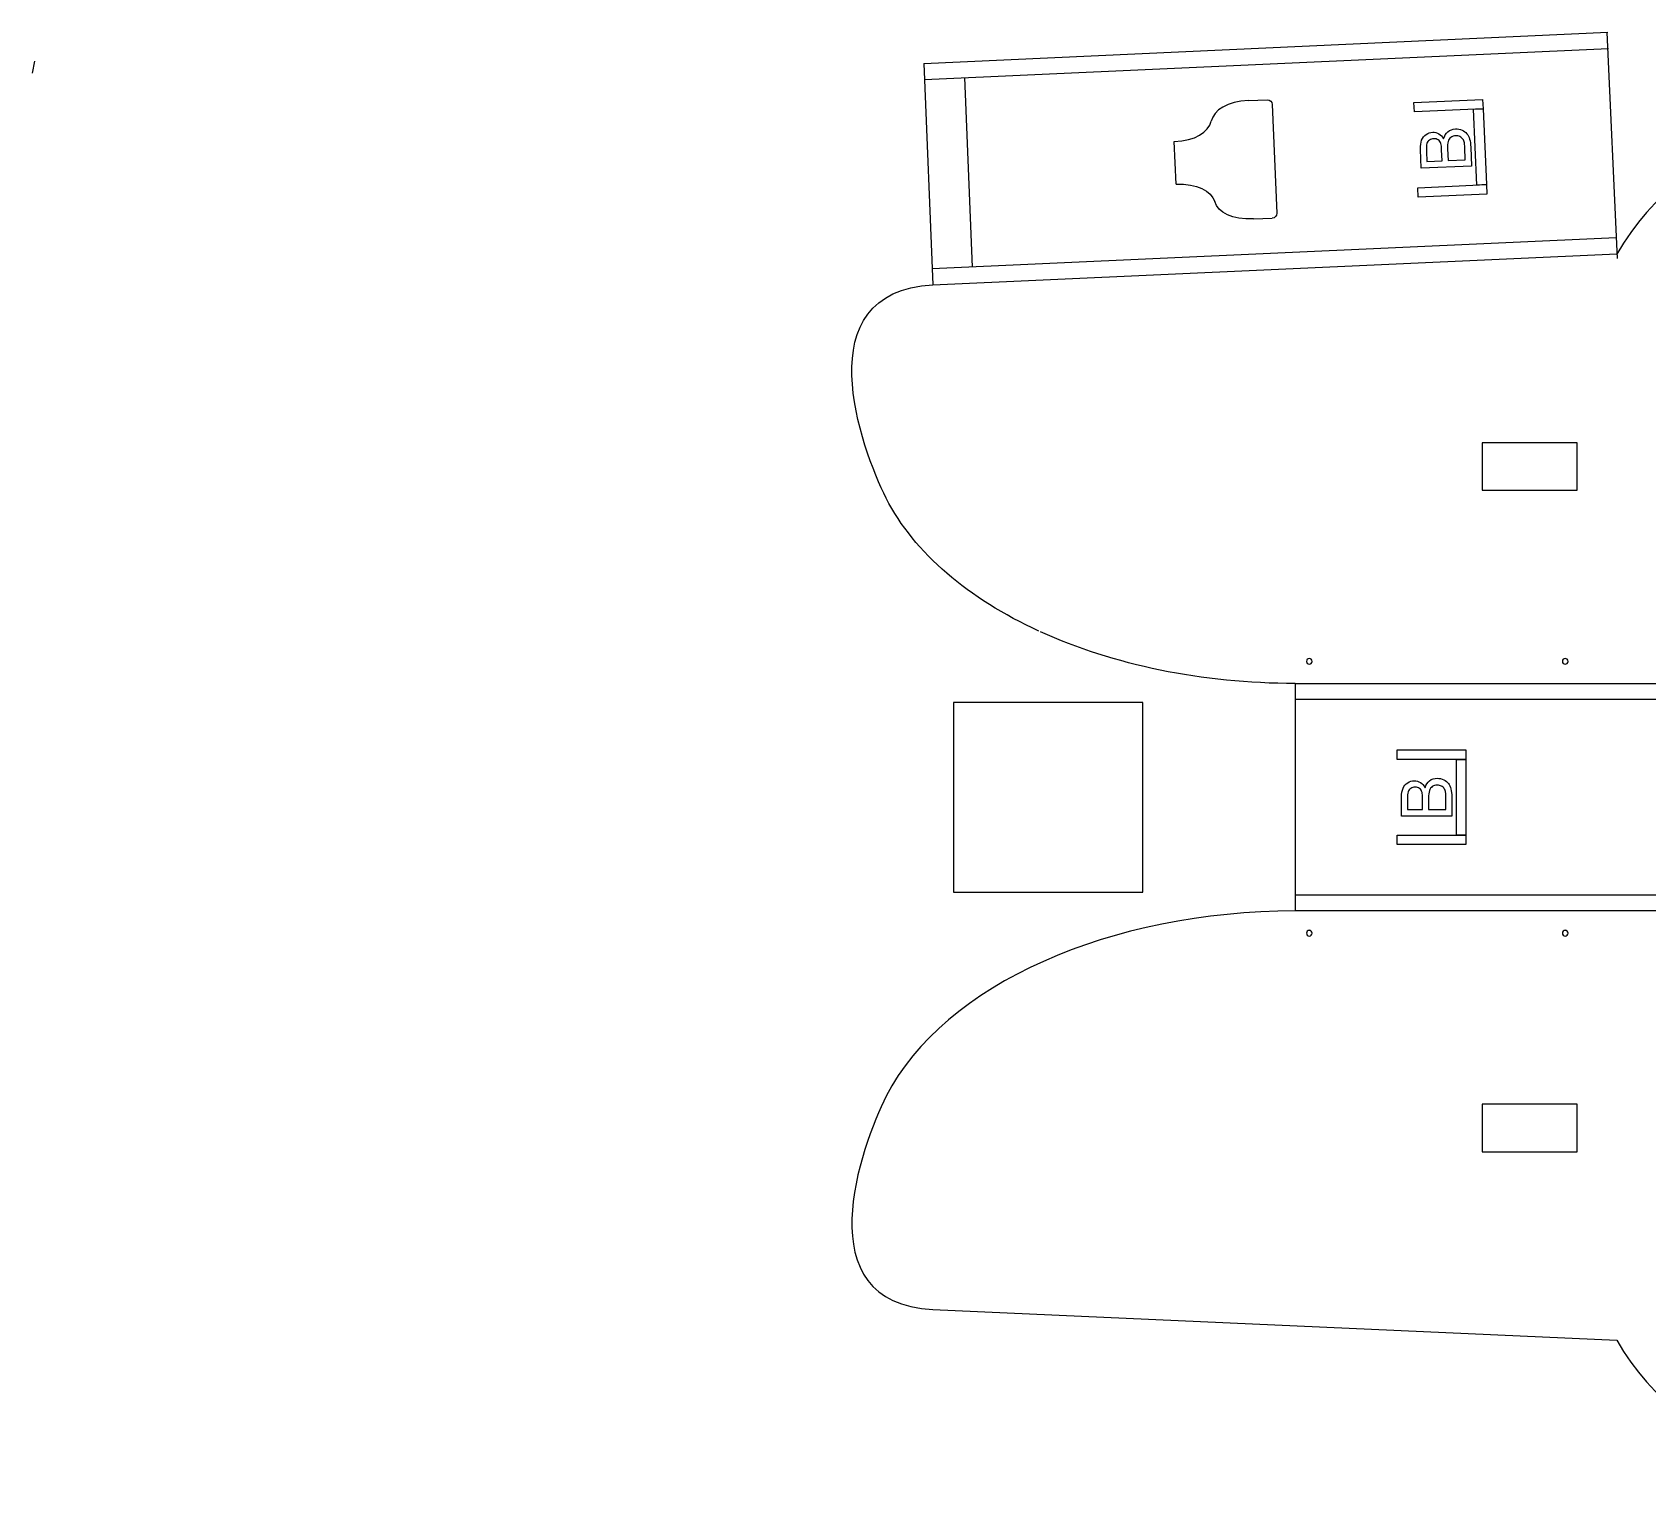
# Model space of a CAD drawing. Extents: x -210 to 662, y -1 to 393.
# Drawn here: x -210 to 222.9, y -1.2 to 393.1 of the extents above; entities that cross this region are included whole.
import ezdxf

# ---------------------------------------------------------------- set-up
doc = ezdxf.new("R2010")
doc.units = 0
doc.layers.add('Layer_1', color=7, linetype='CONTINUOUS')

msp = doc.modelspace()

# ---------------------------------------------------------------- linework, layer by layer
at = {"layer": 'Layer_1', "color": 5}
for p, q in [((28.85801, 384.825848), (212.158521, 393.149287)), ((211.925179, 393.138176), (214.676141, 332.562351)), ((-209.435776, 385.414372), (-210.036557, 382.222086)), ((28.85801, 384.825848), (31.33451, 325.440648)), ((115.87079, 374.84439), (120.932092, 375.055704)), ((122.268669, 373.82578), (123.484694, 344.669755)), ((117.194017, 343.121941), (122.25532, 343.333255)), ((203.948789, 283.145418), (178.548789, 283.145418)), ((178.548789, 283.145418), (178.548789, 270.445418)), ((203.948789, 270.445418), (203.948789, 283.145418)), ((178.548789, 270.445418), (203.948789, 270.445418)), ((178.548789, 270.445418), (178.548789, 270.445418)), ((132.193987, 225.343098), (132.193987, 225.343098)), ((132.193987, 225.343098), (132.193987, 225.342392)), ((132.193987, 225.343098), (132.193987, 225.342392)), ((132.193987, 225.343098), (132.193987, 225.343098)), ((132.193987, 225.342745), (132.193987, 225.342745)), ((132.193987, 225.342745), (132.193987, 225.342745)), ((132.193987, 225.342745), (132.193987, 225.342745)), ((132.193987, 225.342745), (132.193987, 225.342745)), ((132.193987, 225.342745), (132.193987, 225.342745)), ((132.193987, 225.342745), (132.193987, 225.342745)), ((132.193987, 225.342745), (132.193987, 225.342745)), ((132.193987, 225.342745), (132.193987, 225.342745)), ((132.193987, 225.342745), (132.193987, 225.342745)), ((132.193987, 225.342745), (132.193987, 225.342745)), ((132.193987, 225.342745), (132.193987, 225.342745)), ((132.193987, 225.342745), (132.193987, 225.342745)), ((132.193987, 225.342745), (132.193987, 225.342745)), ((132.193987, 225.342745), (132.193987, 225.342745)), ((132.193987, 225.342745), (132.193987, 225.342745)), ((132.193987, 225.342745), (132.193987, 225.342745)), ((132.193987, 225.342745), (132.193987, 225.342745)), ((132.193987, 225.342392), (132.193987, 225.342392)), ((132.193987, 225.342392), (132.193987, 225.342392)), ((200.773789, 225.343098), (200.773789, 225.343098)), ((200.773789, 225.343098), (200.773789, 225.342392)), ((200.773789, 225.343098), (200.773789, 225.342392)), ((200.773789, 225.343098), (200.773789, 225.343098)), ((200.773789, 225.342745), (200.773789, 225.342745)), ((200.773789, 225.342745), (200.773789, 225.342745)), ((200.773789, 225.342745), (200.773789, 225.342745)), ((200.773789, 225.342745), (200.773789, 225.342745)), ((200.773789, 225.342745), (200.773789, 225.342745)), ((200.773789, 225.342745), (200.773789, 225.342745)), ((200.773789, 225.342745), (200.773789, 225.342745)), ((200.773789, 225.342745), (200.773789, 225.342745)), ((200.773789, 225.342745), (200.773789, 225.342745)), ((200.773789, 225.342745), (200.773789, 225.342745)), ((200.773789, 225.342745), (200.773789, 225.342745)), ((200.773789, 225.342745), (200.773789, 225.342745)), ((200.773789, 225.342745), (200.773789, 225.342745)), ((200.773789, 225.342745), (200.773789, 225.342745)), ((200.773789, 225.342745), (200.773789, 225.342745)), ((200.773789, 225.342745), (200.773789, 225.342745)), ((200.773789, 225.342745), (200.773789, 225.342745)), ((200.773789, 225.342392), (200.773789, 225.342392)), ((200.773789, 225.342392), (200.773789, 225.342392)), ((131.431987, 224.581098), (131.431987, 224.580745)), ((132.193987, 223.819098), (132.193987, 223.818745)), ((132.955987, 224.581098), (132.955987, 224.580745)), ((200.012142, 224.581098), (200.012142, 224.580745)), ((200.773789, 223.819098), (200.773789, 223.818745)), ((201.535789, 224.581098), (201.535789, 224.580745)), ((128.383705, 218.637554), (128.383705, 157.677554)), ((87.6136, 213.557526), (36.8136, 213.557526)), ((36.8136, 213.557526), (36.8136, 162.757526)), ((87.6136, 162.757526), (87.6136, 213.557526)), ((36.8136, 162.757526), (87.6136, 162.757526)), ((36.8136, 162.757526), (36.8136, 162.757526)), ((131.431987, 151.733869), (131.431987, 151.733164)), ((132.193987, 152.495869), (132.193987, 152.495869)), ((132.193987, 152.495869), (132.193987, 152.495869)), ((132.193987, 152.495869), (132.193987, 152.495869)), ((132.193987, 152.495869), (132.193987, 152.495869)), ((132.193987, 152.495869), (132.193987, 152.495164)), ((132.193987, 152.495869), (132.193987, 152.495164)), ((132.193987, 152.495869), (132.193987, 152.495869)), ((132.193987, 152.495517), (132.193987, 152.495517)), ((132.193987, 152.495517), (132.193987, 152.495517)), ((132.193987, 152.495517), (132.193987, 152.495517)), ((132.193987, 152.495517), (132.193987, 152.495517)), ((132.193987, 152.495517), (132.193987, 152.495517)), ((132.193987, 152.495517), (132.193987, 152.495517)), ((132.193987, 152.495517), (132.193987, 152.495517)), ((132.193987, 152.495517), (132.193987, 152.495517)), ((132.193987, 152.495517), (132.193987, 152.495517)), ((132.193987, 152.495517), (132.193987, 152.495517)), ((132.193987, 152.495517), (132.193987, 152.495517)), ((132.193987, 152.495517), (132.193987, 152.495517)), ((132.193987, 152.495517), (132.193987, 152.495517)), ((132.193987, 152.495517), (132.193987, 152.495517)), ((132.193987, 152.495164), (132.193987, 152.495164)), ((132.193987, 152.495164), (132.193987, 152.495164)), ((132.955987, 151.733869), (132.955987, 151.733164)), ((200.012142, 151.733869), (200.012142, 151.733164)), ((200.773789, 152.495869), (200.773789, 152.495869)), ((200.773789, 152.495869), (200.773789, 152.495869)), ((200.773789, 152.495869), (200.773789, 152.495869)), ((200.773789, 152.495869), (200.773789, 152.495869)), ((200.773789, 152.495869), (200.773789, 152.495164)), ((200.773789, 152.495869), (200.773789, 152.495164)), ((200.773789, 152.495869), (200.773789, 152.495869)), ((200.773789, 152.495517), (200.773789, 152.495517)), ((200.773789, 152.495517), (200.773789, 152.495517)), ((200.773789, 152.495517), (200.773789, 152.495517)), ((200.773789, 152.495517), (200.773789, 152.495517)), ((200.773789, 152.495517), (200.773789, 152.495517)), ((200.773789, 152.495517), (200.773789, 152.495517)), ((200.773789, 152.495517), (200.773789, 152.495517)), ((200.773789, 152.495517), (200.773789, 152.495517)), ((200.773789, 152.495517), (200.773789, 152.495517)), ((200.773789, 152.495517), (200.773789, 152.495517)), ((200.773789, 152.495517), (200.773789, 152.495517)), ((200.773789, 152.495517), (200.773789, 152.495517)), ((200.773789, 152.495517), (200.773789, 152.495517)), ((200.773789, 152.495517), (200.773789, 152.495517)), ((200.773789, 152.495164), (200.773789, 152.495164)), ((200.773789, 152.495164), (200.773789, 152.495164)), ((201.535789, 151.733869), (201.535789, 151.733164)), ((132.193987, 150.971869), (132.193987, 150.971517)), ((200.773789, 150.971869), (200.773789, 150.971517)), ((203.948789, 105.869654), (178.548789, 105.869654)), ((178.548789, 105.869654), (178.548789, 93.169654)), ((203.948789, 93.169654), (203.948789, 105.869654)), ((178.548789, 93.169654), (203.948789, 93.169654)), ((178.548789, 93.169654), (178.548789, 93.169654)), ((31.334679, 50.874138), (214.648948, 42.64348))]:
    msp.add_line(p, q, dxfattribs=at)
at = {"layer": 'Layer_1', "color": 1}
for p, q in [((29.054013, 380.511906), (212.354524, 388.836051)), ((96.468322, 352.426102), (95.992072, 363.846577)), ((214.439074, 338.077924), (31.138563, 329.754485)), ((31.334679, 325.440685), (214.63519, 333.764829)), ((128.383705, 218.637187), (406.513705, 218.637187)), ((406.513857, 214.319469), (128.383846, 214.319469)), ((128.383705, 161.995356), (406.513705, 161.995356)), ((406.513857, 157.677272), (128.383857, 157.677272))]:
    msp.add_line(p, q, dxfattribs=at)
at = {"layer": 'Layer_1', "color": 4}
for p, q in [((39.768975, 380.998703), (41.853891, 330.241036)), ((160.231607, 374.341611), (178.627557, 375.176636)), ((160.346613, 371.804434), (160.231607, 374.341611)), ((178.742563, 372.639811), (160.346613, 371.804434)), ((176.205526, 372.524416), (178.742704, 372.639775)), ((177.126982, 352.225583), (176.205526, 372.524416)), ((178.627557, 375.176636), (178.742563, 372.639811)), ((178.742704, 372.639775), (179.664512, 352.340589)), ((160.346613, 371.804434), (160.346613, 371.804434)), ((162.179251, 356.716551), (161.985929, 361.770446)), ((163.598152, 361.251191), (163.702221, 358.560908)), ((167.770102, 358.717541), (167.658977, 361.63078)), ((169.242497, 361.8924), (169.361736, 358.778783)), ((173.991945, 358.956583), (173.86177, 362.309383)), ((175.453221, 362.370168), (175.649718, 357.234782)), ((175.649718, 357.234782), (162.179251, 356.716551)), ((163.702221, 358.560908), (167.770102, 358.717541)), ((167.770102, 358.717541), (167.770102, 358.717541)), ((169.361736, 358.778783), (173.991945, 358.956583)), ((173.991945, 358.956583), (173.991945, 358.956583)), ((175.649718, 357.234782), (175.649718, 357.234782)), ((161.268605, 351.505106), (179.664555, 352.340837)), ((161.38361, 348.967929), (161.268605, 351.505106)), ((179.664512, 352.340589), (177.126982, 352.225583)), ((177.126982, 352.225583), (177.126982, 352.225583)), ((179.664555, 352.340837), (179.77956, 349.802954)), ((179.77956, 349.802954), (161.38361, 348.967929)), ((161.38361, 348.967929), (161.38361, 348.967929)), ((155.759345, 200.857526), (174.174345, 200.857526)), ((155.759345, 198.317893), (155.759345, 200.857526)), ((155.759345, 200.857526), (155.759345, 200.857526)), ((174.174345, 200.857526), (174.174345, 198.317893)), ((174.174345, 198.317893), (155.759345, 198.317893)), ((171.634345, 198.317526), (174.174345, 198.317526)), ((171.634345, 177.997187), (171.634345, 198.317526)), ((171.634345, 198.317526), (171.634345, 198.317526)), ((174.174345, 198.317526), (174.174345, 177.997187)), ((156.89457, 183.064148), (156.89457, 188.122982)), ((158.475945, 187.548801), (158.475945, 184.852873)), ((162.56217, 184.852873), (162.56217, 187.768581)), ((164.143659, 187.972487), (164.143659, 184.852873)), ((168.794681, 184.852873), (168.794681, 188.210612)), ((170.376678, 188.207648), (170.376678, 183.064148)), ((170.376678, 183.064148), (156.89457, 183.064148)), ((158.475945, 184.852873), (162.56217, 184.852873)), ((162.56217, 184.852873), (162.56217, 184.852873)), ((164.143659, 184.852873), (168.794681, 184.852873)), ((168.794681, 184.852873), (168.794681, 184.852873)), ((170.376678, 183.064148), (170.376678, 183.064148)), ((155.759345, 177.997526), (174.174345, 177.997526)), ((155.759345, 175.457526), (155.759345, 177.997526)), ((155.759345, 177.997526), (155.759345, 177.997526)), ((174.174345, 177.997187), (171.634345, 177.997187)), ((174.174345, 177.997526), (174.174345, 175.457526)), ((174.174345, 175.457526), (155.759345, 175.457526))]:
    msp.add_line(p, q, dxfattribs=at)
at = {"layer": 'Layer_1', "color": 5}
for points in [[(325.942587, 369.45105), (277.030301, 377.468631), (232.563015, 366.115184), (214.64896, 333.671623)], [(115.87079, 374.84439), (110.264445, 374.610499), (106.572273, 372.333318), (105.931276, 369.34529)], [(120.931994, 375.055563), (121.637902, 375.084844), (122.239388, 374.531688), (122.268669, 373.82578)], [(95.991903, 363.846577), (101.598247, 364.080116), (105.18882, 366.353416), (105.931417, 369.345324)], [(96.468322, 352.426102), (102.074667, 352.660346), (105.841981, 350.693963), (106.83117, 347.773669)], [(117.194017, 343.121941), (111.587672, 342.888049), (107.718053, 344.849846), (106.83117, 347.774021)], [(123.484694, 344.669755), (123.514327, 343.963846), (122.961171, 343.36236), (122.255263, 343.33308)], [(18.823486, 268.288204), (12.123883, 281.475037), (-3.193375, 323.74981), (31.33475, 325.440673)], [(59.686441, 232.70351), (40.949708, 241.315873), (26.327422, 253.519515), (18.823486, 268.288204)], [(128.383705, 218.637554), (103.488882, 218.637554), (79.642516, 223.630418), (60.176238, 232.479496)], [(132.193987, 225.343098), (131.773123, 225.343098), (131.431987, 225.001609), (131.431987, 224.581098)], [(132.193987, 225.343098), (131.773123, 225.343098), (131.431987, 225.001609), (131.431987, 224.581098)], [(132.193987, 225.342745), (131.773123, 225.342745), (131.431987, 225.001256), (131.431987, 224.580745)], [(132.193987, 225.342745), (131.773123, 225.342745), (131.431987, 225.001256), (131.431987, 224.580745)], [(132.193987, 225.342745), (131.773123, 225.342745), (131.431987, 225.001609), (131.431987, 224.580745)], [(132.193987, 225.342745), (131.773123, 225.342745), (131.431987, 225.001609), (131.431987, 224.580745)], [(132.193987, 225.342745), (131.773123, 225.342745), (131.431987, 225.001609), (131.431987, 224.580745)], [(132.193987, 225.342745), (131.773123, 225.342745), (131.431987, 225.001609), (131.431987, 224.580745)], [(132.193987, 225.342745), (131.773123, 225.342745), (131.431987, 225.001609), (131.431987, 224.580745)], [(132.193987, 225.342745), (131.773123, 225.342745), (131.431987, 225.001609), (131.431987, 224.580745)], [(132.193987, 225.342745), (131.773123, 225.342745), (131.431987, 225.001609), (131.431987, 224.580745)], [(132.193987, 225.342745), (131.773123, 225.342745), (131.431987, 225.001609), (131.431987, 224.580745)], [(132.193987, 225.342745), (131.773123, 225.342745), (131.431987, 225.001609), (131.431987, 224.580745)], [(132.193987, 225.342745), (131.773123, 225.342745), (131.431987, 225.001609), (131.431987, 224.580745)], [(132.193987, 225.342745), (131.773123, 225.342745), (131.431987, 225.001609), (131.431987, 224.580745)], [(132.193987, 225.342745), (131.773123, 225.342745), (131.431987, 225.001609), (131.431987, 224.580745)], [(132.193987, 225.342745), (131.773123, 225.342745), (131.431987, 225.001609), (131.431987, 224.581098)], [(132.193987, 225.342745), (131.773123, 225.342745), (131.431987, 225.001609), (131.431987, 224.581098)], [(132.193987, 225.342745), (131.773123, 225.342745), (131.431987, 225.001609), (131.431987, 224.581098)], [(132.193987, 225.342392), (131.773123, 225.342392), (131.431987, 225.001256), (131.431987, 224.580745)], [(132.193987, 225.342392), (131.773123, 225.342392), (131.431987, 225.001256), (131.431987, 224.580745)], [(132.955987, 224.581098), (132.955987, 225.001609), (132.614498, 225.343098), (132.193987, 225.343098)], [(132.955987, 224.581098), (132.955987, 225.001609), (132.614498, 225.343098), (132.193987, 225.343098)], [(132.955987, 224.580745), (132.955987, 225.001256), (132.614498, 225.342745), (132.193987, 225.342745)], [(132.955987, 224.580745), (132.955987, 225.001256), (132.614498, 225.342745), (132.193987, 225.342745)], [(132.955987, 224.580745), (132.955987, 225.001609), (132.614498, 225.342745), (132.193987, 225.342745)], [(132.955987, 224.580745), (132.955987, 225.001609), (132.614498, 225.342745), (132.193987, 225.342745)], [(132.955987, 224.580745), (132.955987, 225.001609), (132.614498, 225.342745), (132.193987, 225.342745)], [(132.955987, 224.580745), (132.955987, 225.001609), (132.614498, 225.342745), (132.193987, 225.342745)], [(132.955987, 224.580745), (132.955987, 225.001609), (132.614498, 225.342745), (132.193987, 225.342745)], [(132.955987, 224.580745), (132.955987, 225.001609), (132.614498, 225.342745), (132.193987, 225.342745)], [(132.955987, 224.580745), (132.955987, 225.001609), (132.614498, 225.342745), (132.193987, 225.342745)], [(132.955987, 224.580745), (132.955987, 225.001609), (132.614498, 225.342745), (132.193987, 225.342745)], [(132.955987, 224.580745), (132.955987, 225.001609), (132.614498, 225.342745), (132.193987, 225.342745)], [(132.955987, 224.580745), (132.955987, 225.001609), (132.614498, 225.342745), (132.193987, 225.342745)], [(132.955987, 224.580745), (132.955987, 225.001609), (132.614498, 225.342745), (132.193987, 225.342745)], [(132.955987, 224.580745), (132.955987, 225.001609), (132.614498, 225.342745), (132.193987, 225.342745)], [(132.955987, 224.581098), (132.955987, 225.001609), (132.614498, 225.342745), (132.193987, 225.342745)], [(132.955987, 224.581098), (132.955987, 225.001609), (132.614498, 225.342745), (132.193987, 225.342745)], [(132.955987, 224.581098), (132.955987, 225.001609), (132.614498, 225.342745), (132.193987, 225.342745)], [(132.955987, 224.580745), (132.955987, 225.001256), (132.614498, 225.342392), (132.193987, 225.342392)], [(132.955987, 224.580745), (132.955987, 225.001256), (132.614498, 225.342392), (132.193987, 225.342392)], [(200.773789, 225.343098), (200.353278, 225.343098), (200.012142, 225.001609), (200.012142, 224.581098)], [(200.773789, 225.343098), (200.353278, 225.343098), (200.012142, 225.001609), (200.012142, 224.581098)], [(200.773789, 225.342745), (200.353278, 225.342745), (200.012142, 225.001256), (200.012142, 224.580745)], [(200.773789, 225.342745), (200.353278, 225.342745), (200.012142, 225.001256), (200.012142, 224.580745)], [(200.773789, 225.342745), (200.353278, 225.342745), (200.012142, 225.001609), (200.012142, 224.580745)], [(200.773789, 225.342745), (200.353278, 225.342745), (200.012142, 225.001609), (200.012142, 224.580745)], [(200.773789, 225.342745), (200.353278, 225.342745), (200.012142, 225.001609), (200.012142, 224.580745)], [(200.773789, 225.342745), (200.353278, 225.342745), (200.012142, 225.001609), (200.012142, 224.580745)], [(200.773789, 225.342745), (200.353278, 225.342745), (200.012142, 225.001609), (200.012142, 224.580745)], [(200.773789, 225.342745), (200.353278, 225.342745), (200.012142, 225.001609), (200.012142, 224.580745)], [(200.773789, 225.342745), (200.353278, 225.342745), (200.012142, 225.001609), (200.012142, 224.580745)], [(200.773789, 225.342745), (200.353278, 225.342745), (200.012142, 225.001609), (200.012142, 224.580745)], [(200.773789, 225.342745), (200.353278, 225.342745), (200.012142, 225.001609), (200.012142, 224.580745)], [(200.773789, 225.342745), (200.353278, 225.342745), (200.012142, 225.001609), (200.012142, 224.580745)], [(200.773789, 225.342745), (200.353278, 225.342745), (200.012142, 225.001609), (200.012142, 224.580745)], [(200.773789, 225.342745), (200.353278, 225.342745), (200.012142, 225.001609), (200.012142, 224.580745)], [(200.773789, 225.342745), (200.353278, 225.342745), (200.012142, 225.001609), (200.012142, 224.581098)], [(200.773789, 225.342745), (200.353278, 225.342745), (200.012142, 225.001609), (200.012142, 224.581098)], [(200.773789, 225.342745), (200.353278, 225.342745), (200.012142, 225.001609), (200.012142, 224.581098)], [(200.773789, 225.342392), (200.353278, 225.342392), (200.012142, 225.001256), (200.012142, 224.580745)], [(200.773789, 225.342392), (200.353278, 225.342392), (200.012142, 225.001256), (200.012142, 224.580745)], [(201.535789, 224.581098), (201.535789, 225.001609), (201.1943, 225.343098), (200.773789, 225.343098)], [(201.535789, 224.581098), (201.535789, 225.001609), (201.1943, 225.343098), (200.773789, 225.343098)], [(201.535789, 224.580745), (201.535789, 225.001256), (201.1943, 225.342745), (200.773789, 225.342745)], [(201.535789, 224.580745), (201.535789, 225.001256), (201.1943, 225.342745), (200.773789, 225.342745)], [(201.535789, 224.580745), (201.535789, 225.001609), (201.1943, 225.342745), (200.773789, 225.342745)], [(201.535789, 224.580745), (201.535789, 225.001609), (201.1943, 225.342745), (200.773789, 225.342745)], [(201.535789, 224.580745), (201.535789, 225.001609), (201.1943, 225.342745), (200.773789, 225.342745)], [(201.535789, 224.580745), (201.535789, 225.001609), (201.1943, 225.342745), (200.773789, 225.342745)], [(201.535789, 224.580745), (201.535789, 225.001609), (201.1943, 225.342745), (200.773789, 225.342745)], [(201.535789, 224.580745), (201.535789, 225.001609), (201.1943, 225.342745), (200.773789, 225.342745)], [(201.535789, 224.580745), (201.535789, 225.001609), (201.1943, 225.342745), (200.773789, 225.342745)], [(201.535789, 224.580745), (201.535789, 225.001609), (201.1943, 225.342745), (200.773789, 225.342745)], [(201.535789, 224.580745), (201.535789, 225.001609), (201.1943, 225.342745), (200.773789, 225.342745)], [(201.535789, 224.580745), (201.535789, 225.001609), (201.1943, 225.342745), (200.773789, 225.342745)], [(201.535789, 224.580745), (201.535789, 225.001609), (201.1943, 225.342745), (200.773789, 225.342745)], [(201.535789, 224.580745), (201.535789, 225.001609), (201.1943, 225.342745), (200.773789, 225.342745)], [(201.535789, 224.581098), (201.535789, 225.001609), (201.1943, 225.342745), (200.773789, 225.342745)], [(201.535789, 224.581098), (201.535789, 225.001609), (201.1943, 225.342745), (200.773789, 225.342745)], [(201.535789, 224.581098), (201.535789, 225.001609), (201.1943, 225.342745), (200.773789, 225.342745)], [(201.535789, 224.580745), (201.535789, 225.001256), (201.1943, 225.342392), (200.773789, 225.342392)], [(201.535789, 224.580745), (201.535789, 225.001256), (201.1943, 225.342392), (200.773789, 225.342392)], [(131.431987, 224.581098), (131.431987, 224.159881), (131.773123, 223.819098), (132.193987, 223.819098)], [(131.431987, 224.581098), (131.431987, 224.160234), (131.773123, 223.819098), (132.193987, 223.819098)], [(131.431987, 224.581098), (131.431987, 224.160234), (131.773123, 223.819098), (132.193987, 223.819098)], [(131.431987, 224.581098), (131.431987, 224.160234), (131.773123, 223.819098), (132.193987, 223.819098)], [(131.431987, 224.581098), (131.431987, 224.160234), (131.773123, 223.819098), (132.193987, 223.819098)], [(131.431987, 224.580745), (131.431987, 224.159528), (131.773123, 223.818745), (132.193987, 223.818745)], [(131.431987, 224.580745), (131.431987, 224.159528), (131.773123, 223.818745), (132.193987, 223.818745)], [(131.431987, 224.580745), (131.431987, 224.159528), (131.773123, 223.818745), (132.193987, 223.818745)], [(131.431987, 224.580745), (131.431987, 224.159528), (131.773123, 223.818745), (132.193987, 223.818745)], [(131.431987, 224.580745), (131.431987, 224.159528), (131.773123, 223.818745), (132.193987, 223.818745)], [(131.431987, 224.580745), (131.431987, 224.159528), (131.773123, 223.818745), (132.193987, 223.818745)], [(131.431987, 224.580745), (131.431987, 224.159528), (131.773123, 223.818745), (132.193987, 223.818745)], [(131.431987, 224.580745), (131.431987, 224.159528), (131.773123, 223.818745), (132.193987, 223.818745)], [(131.431987, 224.580745), (131.431987, 224.159528), (131.773123, 223.818745), (132.193987, 223.818745)], [(131.431987, 224.580745), (131.431987, 224.159528), (131.773123, 223.818745), (132.193987, 223.818745)], [(131.431987, 224.580745), (131.431987, 224.159528), (131.773123, 223.818745), (132.193987, 223.818745)], [(131.431987, 224.580745), (131.431987, 224.159528), (131.773123, 223.818745), (132.193987, 223.818745)], [(131.431987, 224.580745), (131.431987, 224.159528), (131.773123, 223.818745), (132.193987, 223.818745)], [(131.431987, 224.580745), (131.431987, 224.159528), (131.773123, 223.818745), (132.193987, 223.818745)], [(131.431987, 224.580745), (131.431987, 224.159881), (131.773123, 223.818745), (132.193987, 223.818745)], [(131.431987, 224.580745), (131.431987, 224.159881), (131.773123, 223.818745), (132.193987, 223.818745)], [(132.193987, 223.819098), (132.614498, 223.819098), (132.955987, 224.159881), (132.955987, 224.581098)], [(132.193987, 223.819098), (132.614498, 223.819098), (132.955987, 224.160234), (132.955987, 224.581098)], [(132.193987, 223.819098), (132.614498, 223.819098), (132.955987, 224.160234), (132.955987, 224.581098)], [(132.193987, 223.819098), (132.614498, 223.819098), (132.955987, 224.160234), (132.955987, 224.581098)], [(132.193987, 223.819098), (132.614498, 223.819098), (132.955987, 224.160234), (132.955987, 224.581098)], [(132.193987, 223.818745), (132.614498, 223.818745), (132.955987, 224.159528), (132.955987, 224.580745)], [(132.193987, 223.818745), (132.614498, 223.818745), (132.955987, 224.159528), (132.955987, 224.580745)], [(132.193987, 223.818745), (132.614498, 223.818745), (132.955987, 224.159528), (132.955987, 224.580745)], [(132.193987, 223.818745), (132.614498, 223.818745), (132.955987, 224.159528), (132.955987, 224.580745)], [(132.193987, 223.818745), (132.614498, 223.818745), (132.955987, 224.159528), (132.955987, 224.580745)], [(132.193987, 223.818745), (132.614498, 223.818745), (132.955987, 224.159528), (132.955987, 224.580745)], [(132.193987, 223.818745), (132.614498, 223.818745), (132.955987, 224.159528), (132.955987, 224.580745)], [(132.193987, 223.818745), (132.614498, 223.818745), (132.955987, 224.159528), (132.955987, 224.580745)], [(132.193987, 223.818745), (132.614498, 223.818745), (132.955987, 224.159528), (132.955987, 224.580745)], [(132.193987, 223.818745), (132.614498, 223.818745), (132.955987, 224.159528), (132.955987, 224.580745)], [(132.193987, 223.818745), (132.614498, 223.818745), (132.955987, 224.159528), (132.955987, 224.580745)], [(132.193987, 223.818745), (132.614498, 223.818745), (132.955987, 224.159528), (132.955987, 224.580745)], [(132.193987, 223.818745), (132.614498, 223.818745), (132.955987, 224.159528), (132.955987, 224.580745)], [(132.193987, 223.818745), (132.614498, 223.818745), (132.955987, 224.159528), (132.955987, 224.580745)], [(132.193987, 223.818745), (132.614498, 223.818745), (132.955987, 224.159881), (132.955987, 224.580745)], [(132.193987, 223.818745), (132.614498, 223.818745), (132.955987, 224.159881), (132.955987, 224.580745)], [(200.012142, 224.581098), (200.012142, 224.159881), (200.353278, 223.819098), (200.773789, 223.819098)], [(200.012142, 224.581098), (200.012142, 224.160234), (200.353278, 223.819098), (200.773789, 223.819098)], [(200.012142, 224.581098), (200.012142, 224.160234), (200.353278, 223.819098), (200.773789, 223.819098)], [(200.012142, 224.581098), (200.012142, 224.160234), (200.353278, 223.819098), (200.773789, 223.819098)], [(200.012142, 224.581098), (200.012142, 224.160234), (200.353278, 223.819098), (200.773789, 223.819098)], [(200.012142, 224.580745), (200.012142, 224.159528), (200.353278, 223.818745), (200.773789, 223.818745)], [(200.012142, 224.580745), (200.012142, 224.159528), (200.353278, 223.818745), (200.773789, 223.818745)], [(200.012142, 224.580745), (200.012142, 224.159528), (200.353278, 223.818745), (200.773789, 223.818745)], [(200.012142, 224.580745), (200.012142, 224.159528), (200.353278, 223.818745), (200.773789, 223.818745)], [(200.012142, 224.580745), (200.012142, 224.159528), (200.353278, 223.818745), (200.773789, 223.818745)], [(200.012142, 224.580745), (200.012142, 224.159528), (200.353278, 223.818745), (200.773789, 223.818745)], [(200.012142, 224.580745), (200.012142, 224.159528), (200.353278, 223.818745), (200.773789, 223.818745)], [(200.012142, 224.580745), (200.012142, 224.159528), (200.353278, 223.818745), (200.773789, 223.818745)], [(200.012142, 224.580745), (200.012142, 224.159528), (200.353278, 223.818745), (200.773789, 223.818745)], [(200.012142, 224.580745), (200.012142, 224.159528), (200.353278, 223.818745), (200.773789, 223.818745)], [(200.012142, 224.580745), (200.012142, 224.159528), (200.353278, 223.818745), (200.773789, 223.818745)], [(200.012142, 224.580745), (200.012142, 224.159528), (200.353278, 223.818745), (200.773789, 223.818745)], [(200.012142, 224.580745), (200.012142, 224.159528), (200.353278, 223.818745), (200.773789, 223.818745)], [(200.012142, 224.580745), (200.012142, 224.159528), (200.353278, 223.818745), (200.773789, 223.818745)], [(200.012142, 224.580745), (200.012142, 224.159881), (200.353278, 223.818745), (200.773789, 223.818745)], [(200.012142, 224.580745), (200.012142, 224.159881), (200.353278, 223.818745), (200.773789, 223.818745)], [(200.773789, 223.819098), (201.1943, 223.819098), (201.535789, 224.159881), (201.535789, 224.581098)], [(200.773789, 223.819098), (201.1943, 223.819098), (201.535789, 224.160234), (201.535789, 224.581098)], [(200.773789, 223.819098), (201.1943, 223.819098), (201.535789, 224.160234), (201.535789, 224.581098)], [(200.773789, 223.819098), (201.1943, 223.819098), (201.535789, 224.160234), (201.535789, 224.581098)], [(200.773789, 223.819098), (201.1943, 223.819098), (201.535789, 224.160234), (201.535789, 224.581098)], [(200.773789, 223.818745), (201.1943, 223.818745), (201.535789, 224.159528), (201.535789, 224.580745)], [(200.773789, 223.818745), (201.1943, 223.818745), (201.535789, 224.159528), (201.535789, 224.580745)], [(200.773789, 223.818745), (201.1943, 223.818745), (201.535789, 224.159528), (201.535789, 224.580745)], [(200.773789, 223.818745), (201.1943, 223.818745), (201.535789, 224.159528), (201.535789, 224.580745)], [(200.773789, 223.818745), (201.1943, 223.818745), (201.535789, 224.159528), (201.535789, 224.580745)], [(200.773789, 223.818745), (201.1943, 223.818745), (201.535789, 224.159528), (201.535789, 224.580745)], [(200.773789, 223.818745), (201.1943, 223.818745), (201.535789, 224.159528), (201.535789, 224.580745)], [(200.773789, 223.818745), (201.1943, 223.818745), (201.535789, 224.159528), (201.535789, 224.580745)], [(200.773789, 223.818745), (201.1943, 223.818745), (201.535789, 224.159528), (201.535789, 224.580745)], [(200.773789, 223.818745), (201.1943, 223.818745), (201.535789, 224.159528), (201.535789, 224.580745)], [(200.773789, 223.818745), (201.1943, 223.818745), (201.535789, 224.159528), (201.535789, 224.580745)], [(200.773789, 223.818745), (201.1943, 223.818745), (201.535789, 224.159528), (201.535789, 224.580745)], [(200.773789, 223.818745), (201.1943, 223.818745), (201.535789, 224.159528), (201.535789, 224.580745)], [(200.773789, 223.818745), (201.1943, 223.818745), (201.535789, 224.159528), (201.535789, 224.580745)], [(200.773789, 223.818745), (201.1943, 223.818745), (201.535789, 224.159881), (201.535789, 224.580745)], [(200.773789, 223.818745), (201.1943, 223.818745), (201.535789, 224.159881), (201.535789, 224.580745)], [(128.383705, 157.67761), (79.226238, 157.67761), (34.158171, 138.209569), (18.823274, 108.02696)], [(132.193987, 152.495869), (131.773123, 152.495869), (131.431987, 152.15438), (131.431987, 151.733869)], [(132.193987, 152.495869), (131.773123, 152.495869), (131.431987, 152.154733), (131.431987, 151.733869)], [(132.193987, 152.495869), (131.773123, 152.495869), (131.431987, 152.154733), (131.431987, 151.733869)], [(132.193987, 152.495869), (131.773123, 152.495869), (131.431987, 152.154733), (131.431987, 151.733869)], [(132.193987, 152.495869), (131.773123, 152.495869), (131.431987, 152.154733), (131.431987, 151.733869)], [(132.193987, 152.495517), (131.773123, 152.495517), (131.431987, 152.154028), (131.431987, 151.733517)], [(132.193987, 152.495517), (131.773123, 152.495517), (131.431987, 152.154028), (131.431987, 151.733517)], [(132.193987, 152.495517), (131.773123, 152.495517), (131.431987, 152.154028), (131.431987, 151.733517)], [(132.193987, 152.495517), (131.773123, 152.495517), (131.431987, 152.154028), (131.431987, 151.733517)], [(132.193987, 152.495517), (131.773123, 152.495517), (131.431987, 152.154028), (131.431987, 151.733517)], [(132.193987, 152.495517), (131.773123, 152.495517), (131.431987, 152.154028), (131.431987, 151.733517)], [(132.193987, 152.495517), (131.773123, 152.495517), (131.431987, 152.15438), (131.431987, 151.733517)], [(132.193987, 152.495517), (131.773123, 152.495517), (131.431987, 152.15438), (131.431987, 151.733517)], [(132.193987, 152.495517), (131.773123, 152.495517), (131.431987, 152.15438), (131.431987, 151.733517)], [(132.193987, 152.495517), (131.773123, 152.495517), (131.431987, 152.15438), (131.431987, 151.733517)], [(132.193987, 152.495517), (131.773123, 152.495517), (131.431987, 152.15438), (131.431987, 151.733869)], [(132.193987, 152.495517), (131.773123, 152.495517), (131.431987, 152.15438), (131.431987, 151.733869)], [(132.193987, 152.495517), (131.773123, 152.495517), (131.431987, 152.15438), (131.431987, 151.733869)], [(132.193987, 152.495517), (131.773123, 152.495517), (131.431987, 152.15438), (131.431987, 151.733869)], [(132.193987, 152.495164), (131.773123, 152.495164), (131.431987, 152.154028), (131.431987, 151.733164)], [(132.193987, 152.495164), (131.773123, 152.495164), (131.431987, 152.154028), (131.431987, 151.733164)], [(131.431987, 151.733869), (131.431987, 151.312653), (131.773123, 150.971869), (132.193987, 150.971869)], [(131.431987, 151.733869), (131.431987, 151.312653), (131.773123, 150.971869), (132.193987, 150.971869)], [(131.431987, 151.733869), (131.431987, 151.312653), (131.773123, 150.971869), (132.193987, 150.971869)], [(131.431987, 151.733869), (131.431987, 151.312653), (131.773123, 150.971869), (132.193987, 150.971869)], [(131.431987, 151.733869), (131.431987, 151.312653), (131.773123, 150.971869), (132.193987, 150.971869)], [(131.431987, 151.733869), (131.431987, 151.312653), (131.773123, 150.971869), (132.193987, 150.971869)], [(131.431987, 151.733869), (131.431987, 151.312653), (131.773123, 150.971869), (132.193987, 150.971869)], [(131.431987, 151.733869), (131.431987, 151.312653), (131.773123, 150.971869), (132.193987, 150.971869)], [(131.431987, 151.733869), (131.431987, 151.313005), (131.773123, 150.971869), (132.193987, 150.971869)], [(131.431987, 151.733517), (131.431987, 151.312653), (131.773123, 150.971517), (132.193987, 150.971517)], [(131.431987, 151.733517), (131.431987, 151.312653), (131.773123, 150.971517), (132.193987, 150.971517)], [(131.431987, 151.733517), (131.431987, 151.312653), (131.773123, 150.971517), (132.193987, 150.971517)], [(131.431987, 151.733517), (131.431987, 151.312653), (131.773123, 150.971517), (132.193987, 150.971517)], [(131.431987, 151.733517), (131.431987, 151.312653), (131.773123, 150.971517), (132.193987, 150.971517)], [(131.431987, 151.733517), (131.431987, 151.312653), (131.773123, 150.971517), (132.193987, 150.971517)], [(131.431987, 151.733517), (131.431987, 151.312653), (131.773123, 150.971517), (132.193987, 150.971517)], [(131.431987, 151.733517), (131.431987, 151.312653), (131.773123, 150.971869), (132.193987, 150.971869)], [(131.431987, 151.733517), (131.431987, 151.312653), (131.773123, 150.971869), (132.193987, 150.971869)], [(131.431987, 151.733517), (131.431987, 151.312653), (131.773123, 150.971869), (132.193987, 150.971869)], [(131.431987, 151.733164), (131.431987, 151.312653), (131.773123, 150.971517), (132.193987, 150.971517)], [(131.431987, 151.733164), (131.431987, 151.312653), (131.773123, 150.971517), (132.193987, 150.971517)], [(132.955987, 151.733869), (132.955987, 152.15438), (132.614498, 152.495869), (132.193987, 152.495869)], [(132.955987, 151.733869), (132.955987, 152.15438), (132.614498, 152.495869), (132.193987, 152.495869)], [(132.955987, 151.733869), (132.955987, 152.154733), (132.614498, 152.495869), (132.193987, 152.495869)], [(132.955987, 151.733869), (132.955987, 152.154733), (132.614498, 152.495869), (132.193987, 152.495869)], [(132.955987, 151.733869), (132.955987, 152.154733), (132.614498, 152.495869), (132.193987, 152.495869)], [(132.955987, 151.733517), (132.955987, 152.154028), (132.614498, 152.495517), (132.193987, 152.495517)], [(132.955987, 151.733517), (132.955987, 152.154028), (132.614498, 152.495517), (132.193987, 152.495517)], [(132.955987, 151.733517), (132.955987, 152.154028), (132.614498, 152.495517), (132.193987, 152.495517)], [(132.955987, 151.733517), (132.955987, 152.154028), (132.614498, 152.495517), (132.193987, 152.495517)], [(132.955987, 151.733517), (132.955987, 152.154028), (132.614498, 152.495517), (132.193987, 152.495517)], [(132.955987, 151.733517), (132.955987, 152.154028), (132.614498, 152.495517), (132.193987, 152.495517)], [(132.955987, 151.733517), (132.955987, 152.15438), (132.614498, 152.495517), (132.193987, 152.495517)], [(132.955987, 151.733517), (132.955987, 152.15438), (132.614498, 152.495517), (132.193987, 152.495517)], [(132.955987, 151.733517), (132.955987, 152.15438), (132.614498, 152.495517), (132.193987, 152.495517)], [(132.955987, 151.733517), (132.955987, 152.15438), (132.614498, 152.495517), (132.193987, 152.495517)], [(132.955987, 151.733869), (132.955987, 152.15438), (132.614498, 152.495517), (132.193987, 152.495517)], [(132.955987, 151.733869), (132.955987, 152.15438), (132.614498, 152.495517), (132.193987, 152.495517)], [(132.955987, 151.733869), (132.955987, 152.15438), (132.614498, 152.495517), (132.193987, 152.495517)], [(132.955987, 151.733869), (132.955987, 152.15438), (132.614498, 152.495517), (132.193987, 152.495517)], [(132.955987, 151.733164), (132.955987, 152.154028), (132.614498, 152.495164), (132.193987, 152.495164)], [(132.955987, 151.733164), (132.955987, 152.154028), (132.614498, 152.495164), (132.193987, 152.495164)], [(132.193987, 150.971869), (132.614498, 150.971869), (132.955987, 151.312653), (132.955987, 151.733869)], [(132.193987, 150.971869), (132.614498, 150.971869), (132.955987, 151.312653), (132.955987, 151.733869)], [(132.193987, 150.971869), (132.614498, 150.971869), (132.955987, 151.312653), (132.955987, 151.733869)], [(132.193987, 150.971869), (132.614498, 150.971869), (132.955987, 151.312653), (132.955987, 151.733869)], [(132.193987, 150.971869), (132.614498, 150.971869), (132.955987, 151.312653), (132.955987, 151.733869)], [(132.193987, 150.971869), (132.614498, 150.971869), (132.955987, 151.312653), (132.955987, 151.733869)], [(132.193987, 150.971869), (132.614498, 150.971869), (132.955987, 151.312653), (132.955987, 151.733869)], [(132.193987, 150.971869), (132.614498, 150.971869), (132.955987, 151.312653), (132.955987, 151.733869)], [(132.193987, 150.971869), (132.614498, 150.971869), (132.955987, 151.313005), (132.955987, 151.733869)], [(132.193987, 150.971517), (132.614498, 150.971517), (132.955987, 151.312653), (132.955987, 151.733517)], [(132.193987, 150.971517), (132.614498, 150.971517), (132.955987, 151.312653), (132.955987, 151.733517)], [(132.193987, 150.971517), (132.614498, 150.971517), (132.955987, 151.312653), (132.955987, 151.733517)], [(132.193987, 150.971517), (132.614498, 150.971517), (132.955987, 151.312653), (132.955987, 151.733517)], [(132.193987, 150.971517), (132.614498, 150.971517), (132.955987, 151.312653), (132.955987, 151.733517)], [(132.193987, 150.971517), (132.614498, 150.971517), (132.955987, 151.312653), (132.955987, 151.733517)], [(132.193987, 150.971517), (132.614498, 150.971517), (132.955987, 151.312653), (132.955987, 151.733517)], [(132.193987, 150.971869), (132.614498, 150.971869), (132.955987, 151.312653), (132.955987, 151.733517)], [(132.193987, 150.971869), (132.614498, 150.971869), (132.955987, 151.312653), (132.955987, 151.733517)], [(132.193987, 150.971869), (132.614498, 150.971869), (132.955987, 151.312653), (132.955987, 151.733517)], [(132.193987, 150.971517), (132.614498, 150.971517), (132.955987, 151.312653), (132.955987, 151.733164)], [(132.193987, 150.971517), (132.614498, 150.971517), (132.955987, 151.312653), (132.955987, 151.733164)], [(200.773789, 152.495869), (200.353278, 152.495869), (200.012142, 152.15438), (200.012142, 151.733869)], [(200.773789, 152.495869), (200.353278, 152.495869), (200.012142, 152.154733), (200.012142, 151.733869)], [(200.773789, 152.495869), (200.353278, 152.495869), (200.012142, 152.154733), (200.012142, 151.733869)], [(200.773789, 152.495869), (200.353278, 152.495869), (200.012142, 152.154733), (200.012142, 151.733869)], [(200.773789, 152.495869), (200.353278, 152.495869), (200.012142, 152.154733), (200.012142, 151.733869)], [(200.773789, 152.495517), (200.353278, 152.495517), (200.012142, 152.154028), (200.012142, 151.733517)], [(200.773789, 152.495517), (200.353278, 152.495517), (200.012142, 152.154028), (200.012142, 151.733517)], [(200.773789, 152.495517), (200.353278, 152.495517), (200.012142, 152.154028), (200.012142, 151.733517)], [(200.773789, 152.495517), (200.353278, 152.495517), (200.012142, 152.154028), (200.012142, 151.733517)], [(200.773789, 152.495517), (200.353278, 152.495517), (200.012142, 152.154028), (200.012142, 151.733517)], [(200.773789, 152.495517), (200.353278, 152.495517), (200.012142, 152.154028), (200.012142, 151.733517)], [(200.773789, 152.495517), (200.353278, 152.495517), (200.012142, 152.15438), (200.012142, 151.733517)], [(200.773789, 152.495517), (200.353278, 152.495517), (200.012142, 152.15438), (200.012142, 151.733517)], [(200.773789, 152.495517), (200.353278, 152.495517), (200.012142, 152.15438), (200.012142, 151.733517)], [(200.773789, 152.495517), (200.353278, 152.495517), (200.012142, 152.15438), (200.012142, 151.733517)], [(200.773789, 152.495517), (200.353278, 152.495517), (200.012142, 152.15438), (200.012142, 151.733869)], [(200.773789, 152.495517), (200.353278, 152.495517), (200.012142, 152.15438), (200.012142, 151.733869)], [(200.773789, 152.495517), (200.353278, 152.495517), (200.012142, 152.15438), (200.012142, 151.733869)], [(200.773789, 152.495517), (200.353278, 152.495517), (200.012142, 152.15438), (200.012142, 151.733869)], [(200.773789, 152.495164), (200.353278, 152.495164), (200.012142, 152.154028), (200.012142, 151.733164)], [(200.773789, 152.495164), (200.353278, 152.495164), (200.012142, 152.154028), (200.012142, 151.733164)], [(200.012142, 151.733869), (200.012142, 151.312653), (200.353278, 150.971869), (200.773789, 150.971869)], [(200.012142, 151.733869), (200.012142, 151.312653), (200.353278, 150.971869), (200.773789, 150.971869)], [(200.012142, 151.733869), (200.012142, 151.312653), (200.353278, 150.971869), (200.773789, 150.971869)], [(200.012142, 151.733869), (200.012142, 151.312653), (200.353278, 150.971869), (200.773789, 150.971869)], [(200.012142, 151.733869), (200.012142, 151.312653), (200.353278, 150.971869), (200.773789, 150.971869)], [(200.012142, 151.733869), (200.012142, 151.312653), (200.353278, 150.971869), (200.773789, 150.971869)], [(200.012142, 151.733869), (200.012142, 151.312653), (200.353278, 150.971869), (200.773789, 150.971869)], [(200.012142, 151.733869), (200.012142, 151.312653), (200.353278, 150.971869), (200.773789, 150.971869)], [(200.012142, 151.733869), (200.012142, 151.313005), (200.353278, 150.971869), (200.773789, 150.971869)], [(200.012142, 151.733517), (200.012142, 151.312653), (200.353278, 150.971517), (200.773789, 150.971517)], [(200.012142, 151.733517), (200.012142, 151.312653), (200.353278, 150.971517), (200.773789, 150.971517)], [(200.012142, 151.733517), (200.012142, 151.312653), (200.353278, 150.971517), (200.773789, 150.971517)], [(200.012142, 151.733517), (200.012142, 151.312653), (200.353278, 150.971517), (200.773789, 150.971517)], [(200.012142, 151.733517), (200.012142, 151.312653), (200.353278, 150.971517), (200.773789, 150.971517)], [(200.012142, 151.733517), (200.012142, 151.312653), (200.353278, 150.971517), (200.773789, 150.971517)], [(200.012142, 151.733517), (200.012142, 151.312653), (200.353278, 150.971517), (200.773789, 150.971517)], [(200.012142, 151.733517), (200.012142, 151.312653), (200.353278, 150.971869), (200.773789, 150.971869)], [(200.012142, 151.733517), (200.012142, 151.312653), (200.353278, 150.971869), (200.773789, 150.971869)], [(200.012142, 151.733517), (200.012142, 151.312653), (200.353278, 150.971869), (200.773789, 150.971869)], [(200.012142, 151.733164), (200.012142, 151.312653), (200.353278, 150.971517), (200.773789, 150.971517)], [(200.012142, 151.733164), (200.012142, 151.312653), (200.353278, 150.971517), (200.773789, 150.971517)], [(201.535789, 151.733869), (201.535789, 152.15438), (201.1943, 152.495869), (200.773789, 152.495869)], [(201.535789, 151.733869), (201.535789, 152.15438), (201.1943, 152.495869), (200.773789, 152.495869)], [(201.535789, 151.733869), (201.535789, 152.154733), (201.1943, 152.495869), (200.773789, 152.495869)], [(201.535789, 151.733869), (201.535789, 152.154733), (201.1943, 152.495869), (200.773789, 152.495869)], [(201.535789, 151.733869), (201.535789, 152.154733), (201.1943, 152.495869), (200.773789, 152.495869)], [(201.535789, 151.733517), (201.535789, 152.154028), (201.1943, 152.495517), (200.773789, 152.495517)], [(201.535789, 151.733517), (201.535789, 152.154028), (201.1943, 152.495517), (200.773789, 152.495517)], [(201.535789, 151.733517), (201.535789, 152.154028), (201.1943, 152.495517), (200.773789, 152.495517)], [(201.535789, 151.733517), (201.535789, 152.154028), (201.1943, 152.495517), (200.773789, 152.495517)], [(201.535789, 151.733517), (201.535789, 152.154028), (201.1943, 152.495517), (200.773789, 152.495517)], [(201.535789, 151.733517), (201.535789, 152.154028), (201.1943, 152.495517), (200.773789, 152.495517)], [(201.535789, 151.733517), (201.535789, 152.15438), (201.1943, 152.495517), (200.773789, 152.495517)], [(201.535789, 151.733517), (201.535789, 152.15438), (201.1943, 152.495517), (200.773789, 152.495517)], [(201.535789, 151.733517), (201.535789, 152.15438), (201.1943, 152.495517), (200.773789, 152.495517)], [(201.535789, 151.733517), (201.535789, 152.15438), (201.1943, 152.495517), (200.773789, 152.495517)], [(201.535789, 151.733869), (201.535789, 152.15438), (201.1943, 152.495517), (200.773789, 152.495517)], [(201.535789, 151.733869), (201.535789, 152.15438), (201.1943, 152.495517), (200.773789, 152.495517)], [(201.535789, 151.733869), (201.535789, 152.15438), (201.1943, 152.495517), (200.773789, 152.495517)], [(201.535789, 151.733869), (201.535789, 152.15438), (201.1943, 152.495517), (200.773789, 152.495517)], [(201.535789, 151.733164), (201.535789, 152.154028), (201.1943, 152.495164), (200.773789, 152.495164)], [(201.535789, 151.733164), (201.535789, 152.154028), (201.1943, 152.495164), (200.773789, 152.495164)], [(200.773789, 150.971869), (201.1943, 150.971869), (201.535789, 151.312653), (201.535789, 151.733869)], [(200.773789, 150.971869), (201.1943, 150.971869), (201.535789, 151.312653), (201.535789, 151.733869)], [(200.773789, 150.971869), (201.1943, 150.971869), (201.535789, 151.312653), (201.535789, 151.733869)], [(200.773789, 150.971869), (201.1943, 150.971869), (201.535789, 151.312653), (201.535789, 151.733869)], [(200.773789, 150.971869), (201.1943, 150.971869), (201.535789, 151.312653), (201.535789, 151.733869)], [(200.773789, 150.971869), (201.1943, 150.971869), (201.535789, 151.312653), (201.535789, 151.733869)], [(200.773789, 150.971869), (201.1943, 150.971869), (201.535789, 151.312653), (201.535789, 151.733869)], [(200.773789, 150.971869), (201.1943, 150.971869), (201.535789, 151.312653), (201.535789, 151.733869)], [(200.773789, 150.971869), (201.1943, 150.971869), (201.535789, 151.313005), (201.535789, 151.733869)], [(200.773789, 150.971517), (201.1943, 150.971517), (201.535789, 151.312653), (201.535789, 151.733517)], [(200.773789, 150.971517), (201.1943, 150.971517), (201.535789, 151.312653), (201.535789, 151.733517)], [(200.773789, 150.971517), (201.1943, 150.971517), (201.535789, 151.312653), (201.535789, 151.733517)], [(200.773789, 150.971517), (201.1943, 150.971517), (201.535789, 151.312653), (201.535789, 151.733517)], [(200.773789, 150.971517), (201.1943, 150.971517), (201.535789, 151.312653), (201.535789, 151.733517)], [(200.773789, 150.971517), (201.1943, 150.971517), (201.535789, 151.312653), (201.535789, 151.733517)], [(200.773789, 150.971517), (201.1943, 150.971517), (201.535789, 151.312653), (201.535789, 151.733517)], [(200.773789, 150.971869), (201.1943, 150.971869), (201.535789, 151.312653), (201.535789, 151.733517)], [(200.773789, 150.971869), (201.1943, 150.971869), (201.535789, 151.312653), (201.535789, 151.733517)], [(200.773789, 150.971869), (201.1943, 150.971869), (201.535789, 151.312653), (201.535789, 151.733517)], [(200.773789, 150.971517), (201.1943, 150.971517), (201.535789, 151.312653), (201.535789, 151.733164)], [(200.773789, 150.971517), (201.1943, 150.971517), (201.535789, 151.312653), (201.535789, 151.733164)], [(18.823274, 108.02696), (12.123318, 94.840127), (-3.193587, 52.565002), (31.334538, 50.874138)], [(214.648878, 42.643466), (232.562933, 10.199905), (277.03022, -1.153543), (325.942858, 6.864038)]]:
    msp.add_open_spline(points, degree=3, dxfattribs=at)
at = {"layer": 'Layer_1', "color": 4}
for points in [[(161.985929, 361.770446), (161.945712, 362.800557), (162.051898, 363.631349), (162.301312, 364.260351)], [(162.301312, 364.260351), (162.550373, 364.892529), (162.949365, 365.398413), (163.504285, 365.770946)], [(163.504285, 365.770946), (164.056382, 366.143832), (164.641287, 366.343504), (165.259707, 366.367846)], [(164.368971, 364.255094), (164.038418, 364.025435), (163.819343, 363.710052), (163.706807, 363.309296)], [(165.539488, 364.620571), (165.090402, 364.605049), (164.703404, 364.482283), (164.368971, 364.255094)], [(165.259707, 366.367846), (165.837557, 366.38866), (166.385421, 366.25284), (166.904357, 365.960388)], [(166.72976, 364.32071), (166.408027, 364.539433), (166.010446, 364.639269), (165.539488, 364.620571)], [(167.438491, 363.32376), (167.287854, 363.770377), (167.048318, 364.10481), (166.72976, 364.32071)], [(166.904357, 365.960388), (167.426468, 365.668288), (167.853329, 365.213557), (168.190937, 364.595843)], [(168.190937, 364.595843), (168.397665, 365.416757), (168.78184, 366.060224), (169.340287, 366.520951)], [(169.39137, 363.872189), (169.259078, 363.408286), (169.207572, 362.74965), (169.242497, 361.8924)], [(169.340287, 366.520951), (169.899087, 366.981679), (170.569718, 367.224743), (171.354296, 367.253671)], [(170.130086, 364.971444), (169.770253, 364.700864), (169.522956, 364.335386), (169.39137, 363.872189)], [(171.426192, 365.40783), (170.923836, 365.389486), (170.493095, 365.2452), (170.130086, 364.971444)], [(171.354296, 367.253671), (171.985062, 367.281188), (172.577376, 367.170063), (173.128415, 366.924529)], [(172.569897, 365.186639), (172.235464, 365.352091), (171.853406, 365.423705), (171.426192, 365.40783)], [(173.343539, 364.535058), (173.163622, 364.802816), (172.904683, 365.021186), (172.569897, 365.186639)], [(173.128415, 366.924529), (173.681923, 366.678996), (174.113018, 366.365729), (174.420993, 365.983318)], [(173.750645, 363.521528), (173.66245, 363.926869), (173.527336, 364.266947), (173.343539, 364.535058)], [(174.420993, 365.983318), (174.729321, 365.601613), (174.970268, 365.119718), (175.145246, 364.534813)], [(175.145246, 364.534813), (175.317048, 363.949907), (175.418648, 363.227065), (175.453221, 362.370168)], [(163.706807, 363.309296), (163.597446, 362.905013), (163.560757, 362.22133), (163.598152, 361.251191)], [(167.658977, 361.63078), (167.630049, 362.418533), (167.55526, 362.984035), (167.438491, 363.32376)], [(173.86177, 362.309383), (173.840603, 362.88688), (173.802503, 363.288694), (173.750645, 363.521528)], [(156.89457, 188.122982), (156.89457, 189.152387), (157.029683, 189.977887), (157.302381, 190.602304)], [(157.302381, 190.602304), (157.575431, 191.223546), (157.995942, 191.710026), (158.564267, 192.061393)], [(158.564267, 192.061393), (159.129064, 192.416287), (159.722083, 192.591971), (160.343678, 192.591971)], [(159.367415, 190.517426), (159.025573, 190.303995), (158.79027, 189.996373), (158.664329, 189.597734)], [(160.550631, 190.840923), (160.101545, 190.840923), (159.706434, 190.734031), (159.367415, 190.517426)], [(160.343678, 192.591971), (160.918, 192.591971), (161.460925, 192.434632), (161.969278, 192.124187)], [(161.730673, 190.495553), (161.419876, 190.724859), (161.024765, 190.840923), (160.550631, 190.840923)], [(162.405537, 189.469323), (162.270423, 189.924406), (162.044293, 190.266601), (161.730673, 190.495553)], [(161.969278, 192.124187), (162.480453, 191.813743), (162.888264, 191.342785), (163.202236, 190.712018)], [(163.202236, 190.712018), (163.441067, 191.527993), (163.848878, 192.155585), (164.426375, 192.591971)], [(165.154367, 191.016606), (164.781128, 190.759078), (164.520426, 190.401715), (164.36979, 189.943103)], [(164.426375, 192.591971), (165.000697, 193.031179), (165.681558, 193.25096), (166.466136, 193.25096)], [(166.46917, 191.40572), (165.964345, 191.40572), (165.527959, 191.276956), (165.154367, 191.016606)], [(166.466136, 193.25096), (167.100078, 193.25096), (167.686747, 193.115846), (168.229672, 192.849146)], [(167.60829, 191.138667), (167.278795, 191.317526), (166.899206, 191.40572), (166.46917, 191.40572)], [(168.36147, 190.457806), (168.188962, 190.734031), (167.938137, 190.960162), (167.60829, 191.138667)], [(168.229672, 192.849146), (168.772597, 192.582093), (169.190286, 192.252951), (169.485208, 191.860662)], [(169.485208, 191.860662), (169.777308, 191.468373), (169.999911, 190.975543), (170.150547, 190.385698)], [(158.664329, 189.597734), (158.539093, 189.199448), (158.475945, 188.515412), (158.475945, 187.548801)], [(162.56217, 187.768581), (162.56217, 188.559156), (162.508901, 189.127128), (162.405537, 189.469323)], [(164.36979, 189.943103), (164.218801, 189.488373), (164.143659, 188.829031), (164.143659, 187.972487)], [(168.729065, 189.428753), (168.656745, 189.836565), (168.534331, 190.181581), (168.36147, 190.457806)], [(168.794681, 188.210612), (168.794681, 188.788109), (168.772809, 189.193098), (168.729065, 189.428753)], [(170.150547, 190.385698), (170.301183, 189.792326), (170.376678, 189.067721), (170.376678, 188.207648)]]:
    msp.add_open_spline(points, degree=3, dxfattribs=at)

doc.saveas('drawing.dxf')
